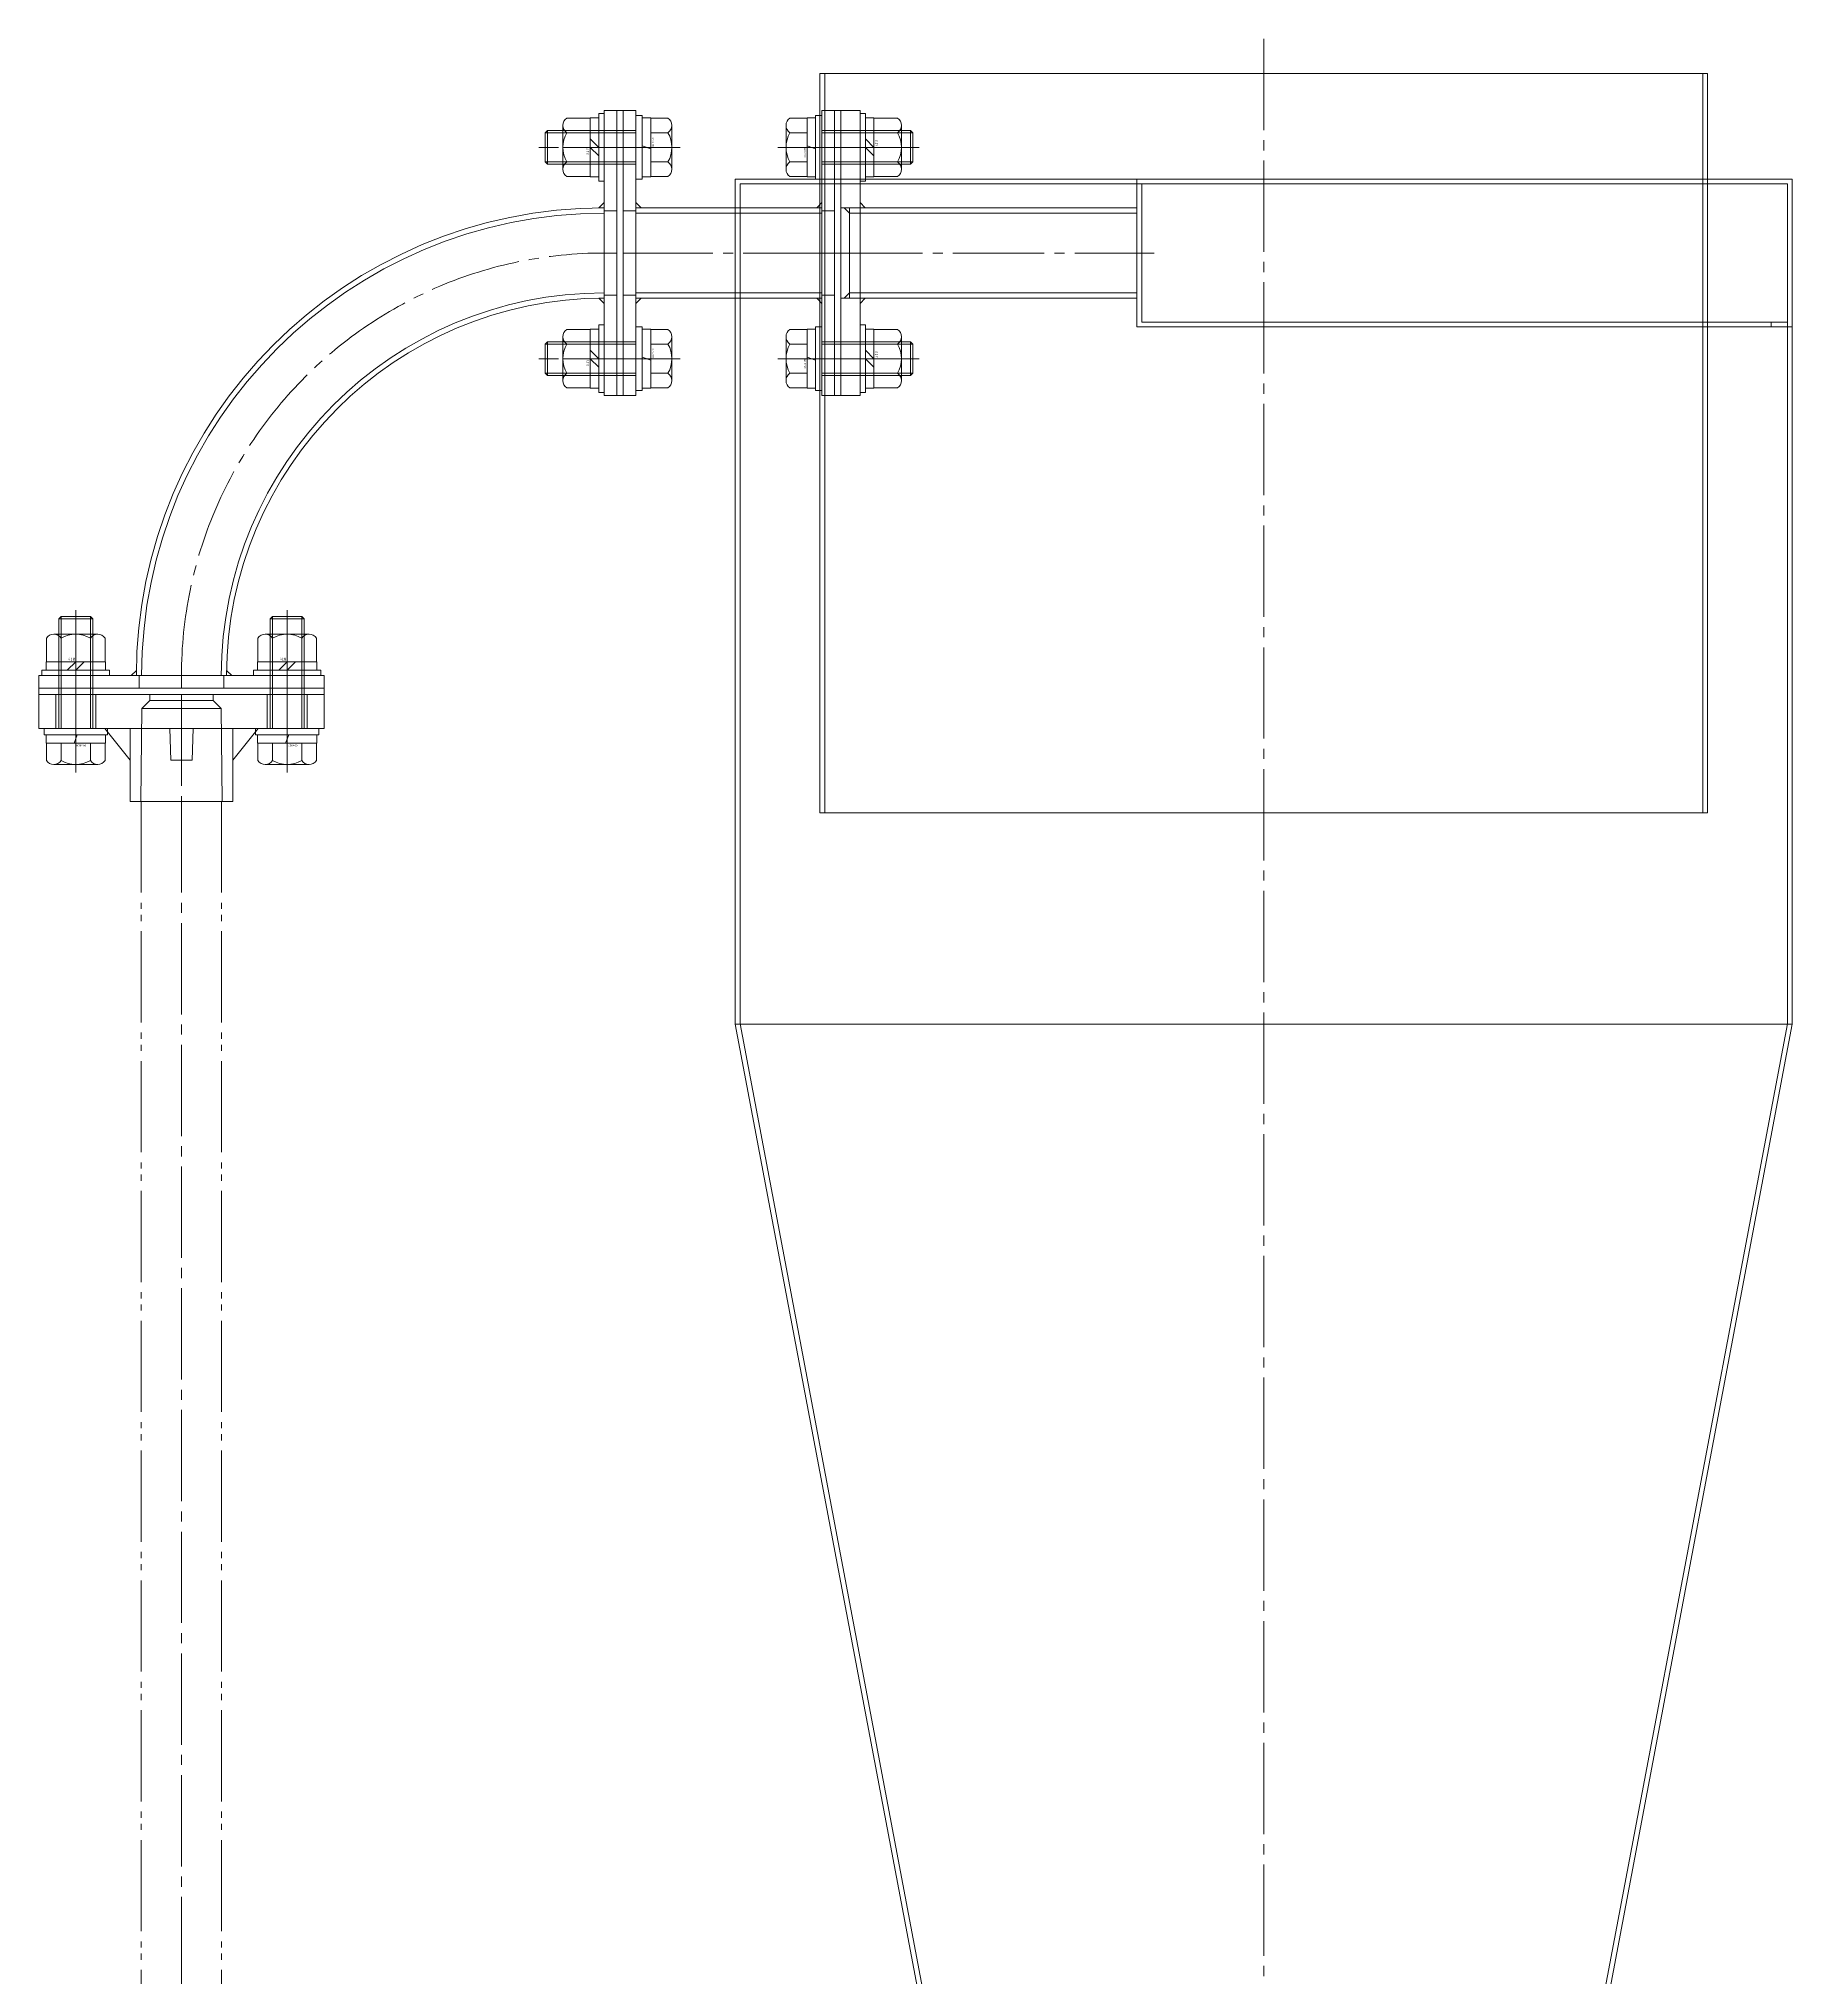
# Model space of a CAD drawing. Units: millimetres at full size. Extents: x -24503 to 24503, y -7436 to 7436.
# Drawn here: x -22451 to -21621, y 4750 to 5668 of the extents above; entities that cross this region are included whole.
import ezdxf
from ezdxf.enums import TextEntityAlignment as Align

# ---------------------------------------------------------------- set-up
doc = ezdxf.new("R2010")
doc.units = ezdxf.units.MM
doc.header["$LTSCALE"] = 4.8
doc.linetypes.add('CHAIN2', pattern=[12, 9, -1, 1, -1])
doc.linetypes.add('DOUBLE_CHAIN2', pattern=[12.8, 9, -1, 0.6, -0.6, 0.6, -1])
for name, color, linetype, lineweight in [('0-2_08_DIM', 3, 'Continuous', 9), ('0-3_06_PHANTOM', 7, 'DOUBLE_CHAIN2', 9), ('0-4_0', 2, 'Continuous', 9), ('0-5_01_NORMAL', 134, 'Continuous', 9), ('0-6_05_CENTER', 2, 'CHAIN2', 9), ('0-7_04_HIDDEN', 7, 'Continuous', 9), ('0-8_10_DRAFT', 1, 'Continuous', 9)]:
    doc.layers.add(name, color=color, linetype=linetype, lineweight=lineweight)
doc.styles.add('ＭＳ ゴシック', font='')
doc.styles.get('ＭＳ ゴシック').set_extended_font_data('MS Gothic')

# ---------------------------------------------------------------- blocks, each defined once
blk = doc.blocks.new('A$C501F2277_1_1')
at = {"layer": '0-4_0', "color": 134}
for p, q in [((250, 1200), (-250, 1200)), ((-250, 800), (-100, 6)), ((250, 800), (100, 6))]:
    blk.add_line(p, q, dxfattribs=at)
for points in [[(-210, 1200), (-210, 1250), (210, 1250), (210, 1200)], [(-250, 1200), (-250, 800), (250, 800), (250, 1200)]]:
    blk.add_lwpolyline(points, dxfattribs=at)
at = {"layer": '0-4_0', "color": 3}
for points in [[(-196, 1186.35), (-198.5, 1186.35), (-196, 1183.85)], [(-191, 1186.35), (-188.5, 1186.35), (-191, 1188.85)], [(-196, 1143.65), (-198.5, 1143.65), (-196, 1146.15)], [(-191, 1143.65), (-188.5, 1143.65), (-191, 1141.15)]]:
    blk.add_lwpolyline(points, close=True, dxfattribs=at)
at = {"layer": '0-4_0', "color": 134}
blk.add_lwpolyline([(150, 0), (-150, 0), (-150, 6), (150, 6)], close=True, dxfattribs=at)
at = {"layer": '0-6_05_CENTER'}
for p, q in [((0, 1266.384), (0, -10.394)), ((-181.051, 1215), (-209.581, 1215)), ((-204.625, 1165), (-51.91, 1165)), ((-181.051, 1115), (-209.581, 1115)), ((-130, -7.779), (-130, 13.567)), ((130, -7.779), (130, 13.567))]:
    blk.add_line(p, q, dxfattribs=at)
at = {"layer": '0-7_04_HIDDEN'}
for p, q in [((-207.7, 1250), (-207.7, 900)), ((207.7, 1250), (207.7, 900)), ((247.7, 1197.7), (-247.7, 1197.7)), ((-247.7, 800.215), (-247.7, 1197.7)), ((-60, 1200), (-60, 1130)), ((-57.7, 1197.7), (-57.7, 1132.3)), ((210, 1200), (210, 900)), ((247.7, 800.215), (247.7, 1197.7)), ((-191, 1186.35), (-200, 1186.35)), ((-196, 1186.35), (-196, 1143.65)), ((-196, 1183.85), (-60, 1183.85)), ((-191, 1186.35), (-60, 1186.35)), ((-191, 1143.65), (-200, 1143.65)), ((-196, 1146.15), (-60, 1146.15)), ((-191, 1143.65), (-60, 1143.65)), ((250, 1130), (-60, 1130)), ((247.7, 1132.3), (-57.7, 1132.3)), ((240, 1130), (240, 1132.3)), ((-247.7, 800.215), (-97.74, 6.427)), ((247.7, 800.215), (97.74, 6.427)), ((-100, 6), (-97.74, 6.427)), ((-100, 0), (-100, 6)), ((100, 6), (97.74, 6.427)), ((100, 0), (100, 6))]:
    blk.add_line(p, q, dxfattribs=at)
blk.add_lwpolyline([(-191, 1232.5), (-200, 1232.5), (-200, 1097.5), (-191, 1097.5)], close=True, dxfattribs=at)
blk.add_lwpolyline([(210, 900), (-210, 900), (-210, 1200)], dxfattribs=at)
blk = doc.blocks.new('A$C1A3C2C0C_1_1_2_1')
at = {"layer": '0-4_0', "color": 134}
for p, q in [((-9.815, 11), (9.815, 11)), ((-9.815, 4), (-9.815, 11)), ((-4.908, 4), (-4.908, 11)), ((4.907, 4), (4.907, 11)), ((9.815, 4), (9.815, 11)), ((-11, 1.5), (11, 1.5)), ((-11, 1.5), (-11, 0)), ((-11, 0), (11, 0)), ((9.815, 4), (-9.815, 4)), ((-9.25, 4), (-9.25, 1.5)), ((-5, -31), (-5, 0)), ((-4.188, -31), (-4.188, 0)), ((0, 1.5), (-2.5, 4)), ((0, 4), (2.5, 1.5)), ((4.188, -31), (4.188, 0)), ((5, -31), (5, 0)), ((9.25, 1.5), (9.25, 4)), ((11, 0), (11, 1.5)), ((-5, -31), (5, -31))]:
    blk.add_line(p, q, dxfattribs=at)
at = {"layer": '0-4_0', "color": 134, "linetype": 'CHAIN2'}
blk.add_line((0, -34), (0, 14), dxfattribs=at)
at = {"layer": '0-8_10_DRAFT', "style": 'ＭＳ ゴシック', "width": 1.8}
blk.add_text('BT-M10x35L,SW,PW', height=0.2199, dxfattribs=at).set_placement((5.1, 10.658), align=Align.BOTTOM_LEFT)
blk = doc.blocks.new('A$C5FAF1F26_1_1')
at = {"layer": '0-4_0', "color": 3}
blk.add_lwpolyline([(-150, 3), (150, 3), (150, 0), (-150, 0)], close=True, dxfattribs=at)
at = {"layer": '0-4_0'}
for name, p in [('A$C501F2277_1_1', (0, 3)), ('A$C1A3C2C0C_1_1_2_1', (-130, 9)), ('A$C1A3C2C0C_1_1_2_1', (130, 9))]:
    blk.add_blockref(name, p, dxfattribs=at)
blk = doc.blocks.new('A$C68034691_1_1')
at = {"layer": '0-4_0', "color": 134}
for points in [[(6, 67.5), (0, 67.5), (0, -67.5), (6, -67.5)], [(138.5, -200), (138.5, -206), (273.5, -206), (273.5, -200)]]:
    blk.add_lwpolyline(points, close=True, dxfattribs=at)
at = {"layer": '0-4_0', "color": 3}
for points in [[(6, 21.35), (8.5, 21.336), (6, 23.85)], [(6, -21.35), (8.5, -21.367), (6, -23.85)], [(184.65, -200), (184.633, -197.5), (182.15, -200)], [(227.35, -200), (227.336, -197.5), (229.85, -200)]]:
    blk.add_lwpolyline(points, close=True, dxfattribs=at)
at = {"layer": '0-4_0', "color": 134}
for radius in [221.35, 178.65]:
    blk.add_arc((6, -200), radius, 0, 90, dxfattribs=at)
at = {"layer": '0-6_05_CENTER'}
for p, q in [((15.949, 50), (-9.581, 50)), ((6, 0), (0, 0)), ((15.949, -50), (-9.581, -50)), ((156, -190.051), (156, -215.581)), ((256, -190.051), (256, -215.581)), ((206, -200), (206, -206))]:
    blk.add_line(p, q, dxfattribs=at)
blk.add_arc((6, -200), 200, 0, 90, dxfattribs=at)
at = {"layer": '0-7_04_HIDDEN'}
for p, q in [((6, 20), (0, 20)), ((6, -20), (0, -20)), ((186, -200), (186, -206)), ((226, -200), (226, -206))]:
    blk.add_line(p, q, dxfattribs=at)
for radius in [218.85, 181.15]:
    blk.add_arc((6, -200), radius, 0, 90, dxfattribs=at)
blk = doc.blocks.new('TSフランジ-JIS10K-32mma_1_1')
at = {"layer": '0-4_0'}
for p, q in [((24.25, 50.5), (24.25, 16)), ((-24.25, 31), (-36.25, 16)), ((-5.5, 16), (-5, 31)), ((5, 31), (-5, 31)), ((5.5, 16), (5, 31)), ((24.25, 31), (36.25, 16)), ((67.5, 16), (-67.5, 16)), ((67.5, 0), (67.5, 16))]:
    blk.add_line(p, q, dxfattribs=at)
for points in [[(-24.25, 16), (-24.25, 50.5), (24.25, 50.5)], [(-67.5, 16), (-67.5, 0), (67.5, 0)]]:
    blk.add_lwpolyline(points, dxfattribs=at)
at = {"layer": '0-6_05_CENTER'}
for p, q in [((0, 0), (0, 50.5)), ((-50, -4.98), (-50, 21.022)), ((50, -4.98), (50, 21.022))]:
    blk.add_line(p, q, dxfattribs=at)
at = {"layer": '0-7_04_HIDDEN', "color": 2}
for p, q in [((-59.5, 0), (-59.5, 16)), ((-40.5, 0), (-40.5, 16)), ((40.5, 0), (40.5, 16)), ((59.5, 0), (59.5, 16))]:
    blk.add_line(p, q, dxfattribs=at)
at = {"layer": '0-8_10_DRAFT'}
for p, q in [((-19.3, 50.5), (-18.782, 6.5)), ((18.782, 6.5), (19.3, 50.5)), ((-15, 2.718), (-18.782, 6.5)), ((-18.782, 6.5), (18.782, 6.5)), ((-15, 2.718), (-15, 0)), ((15, 2.718), (-15, 2.718)), ((18.782, 6.5), (15, 2.718)), ((15, 2.718), (15, 0))]:
    blk.add_line(p, q, dxfattribs=at)
blk = doc.blocks.new('M16Nza_1_1')
at = {"layer": '0-4_0', "color": 134}
for p, q in [((-10.387, 19.6), (10.387, 19.6)), ((-13.85, 17.744), (-13.85, 6.6)), ((-6.925, 6.6), (-6.925, 17.744)), ((6.925, 17.744), (6.925, 6.6)), ((13.85, 6.6), (13.85, 17.744)), ((-4, 6.6), (0, 2.6)), ((0, 6.6), (4, 2.6)), ((14, 6.6), (14, 2.6))]:
    blk.add_line(p, q, dxfattribs=at)
at = {"layer": '0-4_0', "color": 134, "linetype": 'CHAIN2'}
blk.add_line((0, 0), (0, 19.6), dxfattribs=at)
at = {"layer": '0-4_0', "color": 134}
blk.add_lwpolyline([(-16, 2.6), (16, 2.6), (16, 0), (-16, 0)], close=True, dxfattribs=at)
blk.add_lwpolyline([(-14, 2.6), (-14, 6.6), (14, 6.6)], dxfattribs=at)
for centre, radius, start, end in [((-10.387, 15.442), 4.158, 33.626, 146.374), ((0, 5.75), 13.85, 60, 120), ((10.387, 15.442), 4.158, 33.626, 146.374)]:
    blk.add_arc(centre, radius, start, end, dxfattribs=at)
at = {"layer": '0-8_10_DRAFT', "style": 'ＭＳ ゴシック', "width": 0.6}
blk.add_text('Ｍ１６', height=1.257, dxfattribs=at).set_placement((0.41, 6.782), align=Align.BOTTOM_LEFT)
blk = doc.blocks.new('A$C3F755A23_1_1')
at = {"layer": '0-4_0', "color": 134, "linetype": 'CHAIN2'}
blk.add_line((0, 20.915), (0, -46), dxfattribs=at)
at = {"layer": '0-4_0', "color": 134}
for p, q in [((-13.85, 15.144), (-13.85, 7)), ((-10.387, 17), (10.387, 17)), ((-6.925, 7), (-6.925, 15.144)), ((6.925, 15.144), (6.925, 7)), ((13.85, 7), (13.85, 15.144)), ((-15, 0), (-15, 3)), ((-15, 3), (15, 3)), ((-15, 0), (15, 0)), ((-14, 3), (-14, 7)), ((-14, 7), (14, 7)), ((-8, 0), (-8, -41.918)), ((-6.918, 0), (-6.918, -43)), ((0.728, 3), (-0.728, 7)), ((6.918, 0), (6.918, -43)), ((8, 0), (8, -41.918)), ((14, 7), (14, 3)), ((15, 3), (15, 0))]:
    blk.add_line(p, q, dxfattribs=at)
for points in [[(8, -41.918), (-8, -41.918), (-6.918, -43)], [(8, -41.918), (6.918, -43), (-6.918, -43)]]:
    blk.add_lwpolyline(points, dxfattribs=at)
for centre, radius, start, end in [((-10.387, 12.842), 4.158, 33.626, 146.374), ((0, 3.15), 13.85, 60, 120), ((10.387, 12.842), 4.158, 33.626, 146.374)]:
    blk.add_arc(centre, radius, start, end, dxfattribs=at)
at = {"layer": '0-8_10_DRAFT', "style": 'ＭＳ ゴシック', "width": 1.5}
blk.add_text('M16x50', height=0.7331, dxfattribs=at).set_placement((0.41, 7.482), align=Align.BOTTOM_LEFT)
blk = doc.blocks.new('A$C68034718_1_1')
at = {"layer": '0-5_01_NORMAL'}
for p, q in [((94, 21.35), (6, 21.35)), ((94, -21.35), (6, -21.35))]:
    blk.add_line(p, q, dxfattribs=at)
for points in [[(6, 67.5), (0, 67.5), (0, -67.5), (6, -67.5)], [(94, 67.5), (100, 67.5), (100, -67.5), (94, -67.5)]]:
    blk.add_lwpolyline(points, close=True, dxfattribs=at)
at = {"layer": '0-5_01_NORMAL', "color": 3}
for points in [[(6, 21.35), (8.5, 21.35), (6, 23.85)], [(94, 21.35), (91.5, 21.35), (94, 23.85)], [(6, -21.35), (8.5, -21.35), (6, -23.85)], [(94, -21.35), (91.5, -21.35), (94, -23.85)]]:
    blk.add_lwpolyline(points, close=True, dxfattribs=at)
at = {"layer": '0-6_05_CENTER'}
for p, q in [((15.949, 50), (-9.581, 50)), ((84.051, 50), (109.581, 50)), ((0, 0), (100, 0)), ((94, 0), (100, 0)), ((15.949, -50), (-9.581, -50)), ((84.051, -50), (109.581, -50))]:
    blk.add_line(p, q, dxfattribs=at)
at = {"layer": '0-7_04_HIDDEN'}
for p, q in [((6, 20), (0, 20)), ((94, 18.85), (6, 18.85)), ((94, 20), (100, 20)), ((6, -20), (0, -20)), ((94, -18.85), (6, -18.85)), ((94, -20), (100, -20))]:
    blk.add_line(p, q, dxfattribs=at)
blk = doc.blocks.new('A$C72FC13DD_1_1')
at = {"layer": '0-4_0', "color": 134, "linetype": 'CHAIN2'}
blk.add_line((0, 20.915), (0, -56), dxfattribs=at)
at = {"layer": '0-4_0', "color": 134}
for p, q in [((-13.85, 15.144), (-13.85, 7)), ((-10.387, 17), (10.387, 17)), ((-6.925, 7), (-6.925, 15.144)), ((6.925, 15.144), (6.925, 7)), ((13.85, 7), (13.85, 15.144)), ((-15, 0), (-15, 3)), ((-15, 3), (15, 3)), ((-15, 0), (15, 0)), ((-14, 3), (-14, 7)), ((-14, 7), (14, 7)), ((-8, 0), (-8, -51.918)), ((-6.918, 0), (-6.918, -53)), ((0.728, 3), (-0.728, 7)), ((6.918, 0), (6.918, -53)), ((8, 0), (8, -51.918)), ((14, 7), (14, 3)), ((15, 3), (15, 0))]:
    blk.add_line(p, q, dxfattribs=at)
for points in [[(8, -51.918), (-8, -51.918), (-6.918, -53)], [(8, -51.918), (6.918, -53), (-6.918, -53)]]:
    blk.add_lwpolyline(points, dxfattribs=at)
for centre, radius, start, end in [((-10.387, 12.842), 4.158, 33.626, 146.374), ((0, 3.15), 13.85, 60, 120), ((10.387, 12.842), 4.158, 33.626, 146.374)]:
    blk.add_arc(centre, radius, start, end, dxfattribs=at)
at = {"layer": '0-8_10_DRAFT', "style": 'ＭＳ ゴシック', "width": 1.5}
blk.add_text('M16x60', height=0.7331, dxfattribs=at).set_placement((0.41, 7.482), align=Align.BOTTOM_LEFT)
blk = doc.blocks.new('A$C68034EC3_1_1')
at = {"layer": '0-2_08_DIM'}
for points in [[(3, -67.5), (0, -67.5), (0, 67.5), (3, 67.5)], [(106, -67.5), (103, -67.5), (103, 67.5), (106, 67.5)], [(379.5, -206), (379.5, -209), (244.5, -209), (244.5, -206)]]:
    blk.add_lwpolyline(points, close=True, dxfattribs=at)
at = {"layer": '0-5_01_NORMAL'}
for name, p, rotation in [('A$C3F755A23_1_1', (9, 50), 270), ('M16Nza_1_1', (-9, 50), 90), ('A$C3F755A23_1_1', (97, 50), 90), ('M16Nza_1_1', (112, 50), 270), ('A$C3F755A23_1_1', (9, -50), 270), ('M16Nza_1_1', (-9, -50), 90), ('A$C3F755A23_1_1', (97, -50), 90), ('M16Nza_1_1', (112, -50), 270), ('A$C72FC13DD_1_1', (262, -225), 180), ('A$C72FC13DD_1_1', (362, -225), 180), ('TSフランジ-JIS10K-32mma_1_1', (312, -209), 180)]:
    blk.add_blockref(name, p, dxfattribs=dict(at, rotation=rotation))
for name, p in [('A$C68034718_1_1', (3, 0)), ('A$C68034691_1_1', (106, 0)), ('M16Nza_1_1', (262, -200)), ('M16Nza_1_1', (362, -200))]:
    blk.add_blockref(name, p, dxfattribs=at)

msp = doc.modelspace()

# ---------------------------------------------------------------- linework, layer by layer
at = {"layer": '0-3_06_PHANTOM'}
for p, q in [((-22402.141, 5306.821), (-22402.141, 2876.259)), ((-22364.141, 5306.821), (-22364.141, 2876.259))]:
    msp.add_line(p, q, dxfattribs=at)
at = {"layer": '0-6_05_CENTER'}
msp.add_line((-22383.141, 5306.821), (-22383.141, 2876.259), dxfattribs=at)

# ---------------------------------------------------------------- block references
at = {"layer": '0-4_0'}
msp.add_blockref('A$C5FAF1F26_1_1', (-21871.141, 4398.321), dxfattribs=at)
at = {"layer": '0-5_01_NORMAL', "xscale": -1}
msp.add_blockref('A$C68034EC3_1_1', (-22071.141, 5566.321), dxfattribs=at)

doc.saveas('drawing.dxf')
